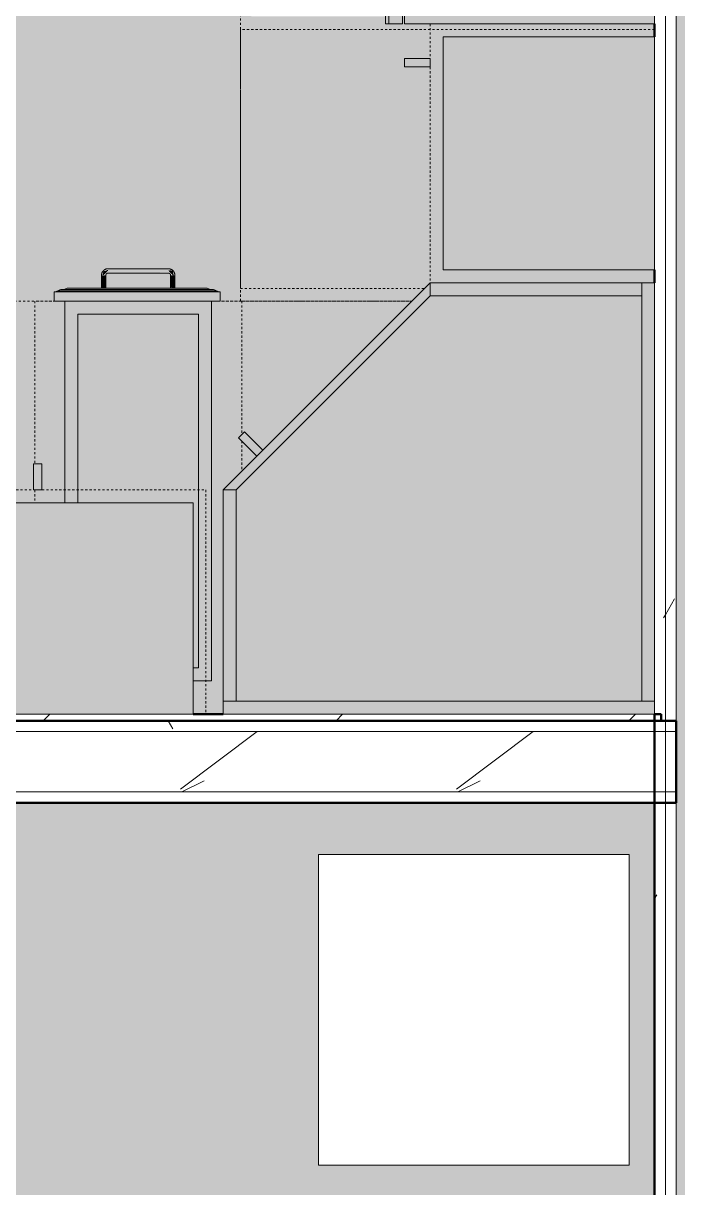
# Model space of a CAD drawing. Header units: inches. Extents: x -4218 to -1814, y 9706 to 12426.
# Drawn here: x -2552.7 to -2514.8, y 10624.5 to 10692 of the extents above; entities that cross this region are included whole.
import ezdxf

# ---------------------------------------------------------------- set-up
doc = ezdxf.new("R2010")
doc.units = ezdxf.units.IN
doc.header["$MEASUREMENT"] = 0
doc.linetypes.add('Dash', pattern=[0.25, 0.125, -0.125])
for name, color, linetype, lineweight in [('0-1', 7, 'Continuous', 5), ('0-2', 10, 'Continuous', 13), ('A-AREA-PATT-3', 7, 'Continuous', 9), ('A-WALL', 113, 'Continuous', 13), ('A-WALL-2', 250, 'Continuous', 50), ('A-WALL-3', 10, 'Continuous', 13), ('A-WALL-PATT-1', 7, 'Continuous', 9), ('A-WALL-PATT-2', 253, 'Continuous', 9), ('A-WALL-PATT-4', 111, 'Continuous', 9), ('I-FURN-1', 7, 'Continuous', 9), ('I-WALL-3', 2, 'Continuous', 50), ('Q-CASE', 31, 'Continuous', 9), ('Q-CASE-1', 9, 'Continuous', 9), ('Q-CASE-3', 7, 'Continuous', 9), ('Q-CASE-4', 7, 'Dash', 9), ('Q-CASE-5', 55, 'Continuous', 9), ('Q-CASE-HDLN-1', 7, 'Dash', 9), ('Q-CASE-HDLN-2', 31, 'Continuous', 9)]:
    doc.layers.add(name, color=color, linetype=linetype, lineweight=lineweight)
pattern_1 = [(0, (0, 0), (30.72, 7.68), [1.267, -21.773, 1.267, -21.773, -122.88]), (0, (0, 0), (30.72, 7.68), [-46.08, 1.267, -44.813, 1.267, -21.773, -53.76]), (0, (0, 0), (30.72, 7.68), [-115.2, 1.267, -14.093, 1.267, -37.133]), (120, (11.52, 3.84), (-22.011075, 22.7643004), [1.267, -21.773, 1.267, -21.773, -122.88]), (120, (11.52, 3.84), (-22.011075, 22.7643004), [-46.08, 1.267, -44.813, 1.267, -21.773, -53.76]), (120, (11.52, 3.84), (-22.011075, 22.7643004), [-115.2, 1.267, -14.093, 1.267, -37.133]), (240, (15.36, 19.2), (-8.708925, -30.4443004), [1.267, -21.773, 1.267, -21.773, -122.88]), (240, (15.36, 19.2), (-8.708925, -30.4443004), [-46.08, 1.267, -44.813, 1.267, -21.773, -53.76]), (240, (15.36, 19.2), (-8.708925, -30.4443004), [-115.2, 1.267, -14.093, 1.267, -37.133])]

# ---------------------------------------------------------------- blocks, each defined once
blk = doc.blocks.new('OD_CW_Countertop - OD_CW_Countertop-2380480-FLOOR PLAN - 3RD FLOOR')
at = {"layer": 'Q-CASE-HDLN-1'}
blk.add_line((0.738, 0), (99.775, 0), dxfattribs=at)
blk = doc.blocks.new('OD_CW_Countertop - OD_CW_Countertop-2380507-FLOOR PLAN - 3RD FLOOR')
at = {"layer": 'Q-CASE-HDLN-1'}
for p, q in [((0.738, -9.938), (0.738, 0)), ((0.738, 0), (130.706, 0))]:
    blk.add_line(p, q, dxfattribs=at)
blk = doc.blocks.new('Table-Night Stand - 18_ x 18_ x 24_-1372838-FLOOR PLAN - 3RD FLOOR')
at = {"layer": 'I-FURN-1'}
for p, q in [((0.147, 0), (18.147, 0)), ((0.147, -18), (0.147, 0)), ((18.147, 0), (18.147, -18)), ((18.147, -18), (0.147, -18))]:
    blk.add_line(p, q, dxfattribs=at)
blk = doc.blocks.new('30quot_MicrowaveVent_11166 - 70cm miele oven-V74-FLOOR PLAN - 3RD FLOOR')
at = {"layer": 'Q-CASE-5'}
for points in [[(15.679, 0), (-14.203, 0), (-14.203, -14.488), (-1.626, -14.488), (-1.626, -13), (-1.137, -13), (-1.137, -14.488), (2.374, -14.488), (2.374, -13), (2.863, -13), (2.863, -14.488), (15.679, -14.488), (15.679, -2.285)], [(15.679, -14.606), (-14.203, -14.606), (-14.203, -15.394), (15.679, -15.394)], [(15.679, -15.586), (15.679, -15.394), (-14.203, -15.394), (-14.203, -15.599), (15.679, -15.599)], [(8.879, -16.16), (8.879, -15.599), (7.687, -15.599), (7.687, -16.55), (8.879, -16.55)]]:
    blk.add_hatch(color=256, dxfattribs=at).paths.add_polyline_path(points, flags=0)
at = {"layer": 'Q-CASE-3'}
for p, q in [((-14.203, -14.488), (-14.203, 0)), ((15.679, 0), (-14.203, 0)), ((15.679, 0), (15.679, -14.488)), ((-1.626, -14.488), (-14.203, -14.488)), ((-14.203, -14.606), (15.679, -14.606)), ((-14.203, -15.394), (-14.203, -14.606)), ((2.374, -14.488), (-1.137, -14.488)), ((15.679, -14.488), (2.863, -14.488)), ((15.679, -14.606), (15.679, -15.394)), ((-14.203, -15.599), (-14.203, -15.394)), ((-14.203, -15.394), (15.679, -15.394)), ((15.679, -15.394), (15.679, -15.599)), ((-14.203, -15.599), (15.679, -15.599)), ((7.687, -16.55), (7.687, -15.635)), ((8.879, -15.635), (8.879, -16.55)), ((7.687, -16.599), (8.879, -16.599))]:
    blk.add_line(p, q, dxfattribs=at)
blk = doc.blocks.new('Base Cabinet-Single Door - 15_-2378251-FLOOR PLAN - 3RD FLOOR')
at = {"layer": 'Q-CASE-4'}
for p, q in [((-6.762, 24), (-6.762, 13.333)), ((8.238, 24), (-6.762, 24)), ((8.238, 0), (8.238, 24))]:
    blk.add_line(p, q, dxfattribs=at)
blk = doc.blocks.new('Base_Unit_4_drawer_12137 - 12_-V97-FLOOR PLAN - 3RD FLOOR')
at = {"layer": 'Q-CASE'}
for points in [[(-1.325, 25.5), (-1.23, 25.528), (-1.012, 25.75), (-1.012, 25.813), (-1.286, 25.72), (-1.295, 25.669)], [(-1.012, 25.625), (2.488, 25.662), (2.488, 25.875), (-1.012, 25.838), (-1.012, 25.629)], [(2.77, 25.5), (2.8, 25.5), (2.738, 25.768), (2.488, 25.782), (2.516, 25.717), (2.745, 25.5)], [(-1.154, 24.75), (-1.142, 24.75), (-1.174, 25.5), (-1.383, 25.5), (-1.351, 24.75), (-1.174, 24.75)], [(2.858, 24.75), (2.826, 25.5), (2.617, 25.5), (2.649, 24.75), (2.846, 24.75)], [(-3.512, 24), (5.488, 24), (5.488, 24.543), (-4.137, 24.543), (-4.137, 24)], [(5.488, 24.543), (4.988, 24.592), (-4.064, 24.551), (-3.921, 24.543), (5.377, 24.543)], [(4.238, 24.592), (5.271, 24.592), (5.105, 24.665), (4.823, 24.671), (-3.842, 24.639), (-3.921, 24.592), (2.745, 24.592)], [(-3.664, 24.671), (4.823, 24.703), (4.659, 24.75), (-3.387, 24.75), (-3.567, 24.676)], [(4.238, 2), (4.988, 2), (4.988, 24), (-3.512, 24), (-3.512, 12.313), (-2.762, 12.313), (-2.762, 23.25), (4.238, 23.25), (4.238, 2.75), (3.916, 2.719), (3.916, 2), (4.211, 2)], [(3.916, 2.75), (4.238, 2.75), (4.238, 23.25), (-2.762, 23.25), (-2.762, 12.313), (3.916, 12.313), (3.916, 3.072)]]:
    blk.add_hatch(color=256, dxfattribs=at).paths.add_polyline_path(points, flags=0)
at = {"layer": 'Q-CASE-HDLN-1'}
for p, q in [((6.738, 24), (-5.262, 24)), ((-5.262, 24), (-5.262, 14.562)), ((6.738, 24), (6.738, 16.255)), ((6.738, 15.896), (6.738, 14.134)), ((-5.262, 13.063), (-5.262, 12.313))]:
    blk.add_line(p, q, dxfattribs=at)
at = {"layer": 'Q-CASE-HDLN-2'}
for p, q in [((2.488, 25.875), (-1.012, 25.875)), ((-1.387, 25.5), (-1.387, 24.75)), ((-1.387, 25.5), (-1.387, 24.75)), ((-1.387, 25.5), (-1.387, 24.75)), ((-1.387, 25.5), (-1.387, 24.75)), ((-1.137, 24.75), (-1.137, 25.5)), ((-1.137, 24.75), (-1.137, 25.5)), ((-1.137, 24.75), (-1.137, 25.5)), ((-1.137, 24.75), (-1.137, 25.5)), ((-1.012, 25.625), (2.488, 25.625)), ((2.613, 25.5), (2.613, 24.75)), ((2.613, 25.5), (2.613, 24.75)), ((2.613, 25.5), (2.613, 24.75)), ((2.613, 25.5), (2.613, 24.75)), ((2.863, 24.75), (2.863, 25.5)), ((2.863, 24.75), (2.863, 25.5)), ((2.863, 24.75), (2.863, 25.5)), ((2.863, 24.75), (2.863, 25.5)), ((5.488, 24.543), (-4.137, 24.543)), ((-4.137, 24.543), (-4.137, 24)), ((-3.921, 24.592), (5.271, 24.592)), ((5.037, 24.672), (-3.687, 24.672)), ((-3.387, 24.75), (-1.383, 24.75)), ((-1.387, 24.75), (-1.383, 24.75)), ((-1.137, 24.75), (-1.387, 24.75)), ((-1.142, 24.75), (-1.137, 24.75)), ((-1.142, 24.75), (2.617, 24.75)), ((2.863, 24.75), (2.613, 24.75)), ((2.613, 24.75), (2.617, 24.75)), ((2.858, 24.75), (2.863, 24.75)), ((2.858, 24.75), (4.738, 24.75)), ((5.488, 24.543), (5.488, 24)), ((5.488, 24), (-4.137, 24)), ((-3.512, 24), (-3.512, 12.313)), ((4.988, 2), (4.988, 24)), ((-2.762, 12.313), (-2.762, 23.25)), ((-2.762, 23.25), (4.238, 23.25)), ((4.238, 23.25), (4.238, 2.75)), ((4.238, 2.75), (3.916, 2.75)), ((3.916, 2), (4.988, 2))]:
    blk.add_line(p, q, dxfattribs=at)
at = {"layer": 'Q-CASE-HDLN-2', "flags": 128}
for points in [[(-1.012, 25.875), (-1.027, 25.875), (-1.042, 25.874), (-1.057, 25.872), (-1.072, 25.87), (-1.087, 25.868), (-1.101, 25.864), (-1.116, 25.86), (-1.13, 25.856), (-1.144, 25.851), (-1.158, 25.845), (-1.172, 25.839), (-1.185, 25.833), (-1.199, 25.825), (-1.211, 25.818), (-1.224, 25.81), (-1.236, 25.801), (-1.248, 25.792), (-1.26, 25.782), (-1.271, 25.772), (-1.281, 25.761), (-1.292, 25.75), (-1.301, 25.739), (-1.311, 25.727), (-1.319, 25.715), (-1.328, 25.703), (-1.336, 25.69), (-1.343, 25.677), (-1.35, 25.663), (-1.356, 25.65), (-1.362, 25.636), (-1.367, 25.622), (-1.372, 25.608), (-1.376, 25.593), (-1.379, 25.578), (-1.382, 25.564), (-1.384, 25.549), (-1.386, 25.534), (-1.387, 25.519), (-1.387, 25.504), (-1.387, 25.5)], [(-1.292, 25.75), (-1.301, 25.739), (-1.311, 25.727), (-1.319, 25.715), (-1.328, 25.703), (-1.336, 25.69), (-1.343, 25.677), (-1.35, 25.663), (-1.356, 25.65), (-1.362, 25.636), (-1.367, 25.622), (-1.372, 25.608), (-1.376, 25.593), (-1.379, 25.578), (-1.382, 25.564), (-1.384, 25.549), (-1.386, 25.534), (-1.387, 25.519), (-1.387, 25.504), (-1.387, 25.5)], [(-1.292, 25.75), (-1.301, 25.739), (-1.311, 25.727), (-1.319, 25.715), (-1.328, 25.703), (-1.336, 25.69), (-1.343, 25.677), (-1.35, 25.663), (-1.356, 25.65), (-1.362, 25.636), (-1.367, 25.622), (-1.372, 25.608), (-1.376, 25.593), (-1.379, 25.578), (-1.382, 25.564), (-1.384, 25.549), (-1.386, 25.534), (-1.387, 25.519), (-1.387, 25.504), (-1.387, 25.5)], [(-1.292, 25.75), (-1.301, 25.739), (-1.311, 25.727), (-1.319, 25.715), (-1.328, 25.703), (-1.336, 25.69), (-1.343, 25.677), (-1.35, 25.663), (-1.356, 25.65), (-1.362, 25.636), (-1.367, 25.622), (-1.372, 25.608), (-1.376, 25.593), (-1.379, 25.578), (-1.382, 25.564), (-1.384, 25.549), (-1.386, 25.534), (-1.387, 25.519), (-1.387, 25.504), (-1.387, 25.5)], [(-1.012, 25.875), (-1.027, 25.875), (-1.042, 25.874), (-1.057, 25.872), (-1.072, 25.87), (-1.087, 25.868), (-1.101, 25.864), (-1.116, 25.86), (-1.13, 25.856), (-1.144, 25.851), (-1.158, 25.845), (-1.172, 25.839), (-1.185, 25.833), (-1.199, 25.825), (-1.211, 25.818), (-1.224, 25.81), (-1.236, 25.801), (-1.248, 25.792), (-1.26, 25.782), (-1.271, 25.772)], [(-1.012, 25.875), (-1.027, 25.875), (-1.042, 25.874), (-1.057, 25.872), (-1.072, 25.87), (-1.087, 25.868), (-1.101, 25.864), (-1.116, 25.86), (-1.13, 25.856), (-1.144, 25.851), (-1.158, 25.845), (-1.172, 25.839), (-1.185, 25.833), (-1.199, 25.825), (-1.211, 25.818), (-1.224, 25.81), (-1.236, 25.801), (-1.248, 25.792), (-1.26, 25.782), (-1.271, 25.772)], [(-1.012, 25.875), (-1.027, 25.875), (-1.042, 25.874), (-1.057, 25.872), (-1.072, 25.87), (-1.087, 25.868), (-1.101, 25.864), (-1.116, 25.86), (-1.13, 25.856), (-1.144, 25.851), (-1.158, 25.845), (-1.172, 25.839), (-1.185, 25.833), (-1.199, 25.825), (-1.211, 25.818), (-1.224, 25.81), (-1.236, 25.801), (-1.248, 25.792), (-1.26, 25.782), (-1.271, 25.772)], [(2.745, 25.772), (2.738, 25.779), (2.727, 25.789), (2.715, 25.798), (2.703, 25.807), (2.69, 25.816), (2.678, 25.823), (2.664, 25.831), (2.651, 25.838), (2.637, 25.844), (2.624, 25.85), (2.61, 25.855), (2.595, 25.859), (2.581, 25.863), (2.566, 25.867), (2.551, 25.87), (2.537, 25.872), (2.522, 25.873), (2.507, 25.875), (2.492, 25.875), (2.488, 25.875)], [(2.745, 25.772), (2.738, 25.779), (2.727, 25.789), (2.715, 25.798), (2.703, 25.807), (2.69, 25.816), (2.678, 25.823), (2.664, 25.831), (2.651, 25.838), (2.637, 25.844), (2.624, 25.85), (2.61, 25.855), (2.595, 25.859), (2.581, 25.863), (2.566, 25.867), (2.551, 25.87), (2.537, 25.872), (2.522, 25.873), (2.507, 25.875), (2.492, 25.875), (2.488, 25.875)], [(2.745, 25.772), (2.738, 25.779), (2.727, 25.789), (2.715, 25.798), (2.703, 25.807), (2.69, 25.816), (2.678, 25.823), (2.664, 25.831), (2.651, 25.838), (2.637, 25.844), (2.624, 25.85), (2.61, 25.855), (2.595, 25.859), (2.581, 25.863), (2.566, 25.867), (2.551, 25.87), (2.537, 25.872), (2.522, 25.873), (2.507, 25.875), (2.492, 25.875), (2.488, 25.875)], [(2.863, 25.5), (2.862, 25.515), (2.862, 25.53), (2.86, 25.545), (2.858, 25.56), (2.855, 25.575), (2.852, 25.589), (2.848, 25.604), (2.844, 25.618), (2.839, 25.632), (2.833, 25.646), (2.827, 25.66), (2.82, 25.673), (2.813, 25.686), (2.805, 25.699), (2.797, 25.712), (2.788, 25.724), (2.779, 25.736), (2.77, 25.747), (2.76, 25.758), (2.749, 25.769), (2.738, 25.779), (2.727, 25.789), (2.715, 25.798), (2.703, 25.807), (2.69, 25.816), (2.678, 25.823), (2.664, 25.831), (2.651, 25.838), (2.637, 25.844), (2.624, 25.85), (2.61, 25.855), (2.595, 25.859), (2.581, 25.863), (2.566, 25.867), (2.551, 25.87), (2.537, 25.872), (2.522, 25.873), (2.507, 25.875), (2.492, 25.875), (2.488, 25.875)], [(2.863, 25.5), (2.862, 25.515), (2.862, 25.53), (2.86, 25.545), (2.858, 25.56), (2.855, 25.575), (2.852, 25.589), (2.848, 25.604), (2.844, 25.618), (2.839, 25.632), (2.833, 25.646), (2.827, 25.66), (2.82, 25.673), (2.813, 25.686), (2.805, 25.699), (2.797, 25.712), (2.788, 25.724), (2.779, 25.736), (2.77, 25.747), (2.76, 25.758)], [(2.863, 25.5), (2.862, 25.515), (2.862, 25.53), (2.86, 25.545), (2.858, 25.56), (2.855, 25.575), (2.852, 25.589), (2.848, 25.604), (2.844, 25.618), (2.839, 25.632), (2.833, 25.646), (2.827, 25.66), (2.82, 25.673), (2.813, 25.686), (2.805, 25.699), (2.797, 25.712), (2.788, 25.724), (2.779, 25.736), (2.77, 25.747), (2.76, 25.758)], [(2.863, 25.5), (2.862, 25.515), (2.862, 25.53), (2.86, 25.545), (2.858, 25.56), (2.855, 25.575), (2.852, 25.589), (2.848, 25.604), (2.844, 25.618), (2.839, 25.632), (2.833, 25.646), (2.827, 25.66), (2.82, 25.673), (2.813, 25.686), (2.805, 25.699), (2.797, 25.712), (2.788, 25.724), (2.779, 25.736), (2.77, 25.747), (2.76, 25.758)], [(-1.137, 25.5), (-1.137, 25.505), (-1.137, 25.51), (-1.136, 25.515), (-1.136, 25.52), (-1.135, 25.525), (-1.134, 25.53), (-1.132, 25.535), (-1.131, 25.539), (-1.129, 25.544), (-1.127, 25.549), (-1.125, 25.553), (-1.123, 25.558), (-1.121, 25.562), (-1.118, 25.566), (-1.115, 25.571), (-1.113, 25.575), (-1.109, 25.579), (-1.106, 25.582), (-1.103, 25.586), (-1.099, 25.59), (-1.096, 25.593), (-1.092, 25.596), (-1.088, 25.599), (-1.084, 25.602), (-1.08, 25.605), (-1.076, 25.608), (-1.071, 25.61), (-1.067, 25.613), (-1.062, 25.615), (-1.058, 25.617), (-1.053, 25.618), (-1.048, 25.62), (-1.043, 25.621), (-1.038, 25.622), (-1.034, 25.623), (-1.029, 25.624), (-1.024, 25.624), (-1.019, 25.625), (-1.014, 25.625)], [(-1.137, 25.5), (-1.137, 25.505), (-1.137, 25.51), (-1.136, 25.515), (-1.136, 25.52), (-1.135, 25.525), (-1.134, 25.53), (-1.132, 25.535), (-1.131, 25.539), (-1.129, 25.544), (-1.127, 25.549), (-1.125, 25.553), (-1.123, 25.558), (-1.121, 25.562), (-1.118, 25.566), (-1.115, 25.571), (-1.113, 25.575), (-1.109, 25.579), (-1.106, 25.582), (-1.103, 25.586), (-1.099, 25.59), (-1.096, 25.593), (-1.092, 25.596), (-1.088, 25.599), (-1.084, 25.602), (-1.08, 25.605), (-1.076, 25.608), (-1.071, 25.61), (-1.067, 25.613), (-1.062, 25.615), (-1.058, 25.617), (-1.053, 25.618), (-1.048, 25.62), (-1.043, 25.621), (-1.038, 25.622), (-1.034, 25.623), (-1.029, 25.624), (-1.024, 25.624), (-1.019, 25.625), (-1.014, 25.625)], [(-1.137, 25.5), (-1.137, 25.505), (-1.137, 25.51), (-1.136, 25.515), (-1.136, 25.52), (-1.135, 25.525), (-1.134, 25.53), (-1.132, 25.535), (-1.131, 25.539), (-1.129, 25.544), (-1.127, 25.549), (-1.125, 25.553), (-1.123, 25.558), (-1.121, 25.562), (-1.118, 25.566), (-1.115, 25.571), (-1.113, 25.575), (-1.109, 25.579), (-1.106, 25.582), (-1.103, 25.586), (-1.099, 25.59), (-1.096, 25.593), (-1.092, 25.596), (-1.088, 25.599), (-1.084, 25.602), (-1.08, 25.605), (-1.076, 25.608), (-1.071, 25.61), (-1.067, 25.613), (-1.062, 25.615), (-1.058, 25.617), (-1.053, 25.618), (-1.048, 25.62), (-1.043, 25.621), (-1.038, 25.622), (-1.034, 25.623), (-1.029, 25.624), (-1.024, 25.624), (-1.019, 25.625), (-1.014, 25.625)], [(-1.137, 25.5), (-1.137, 25.505), (-1.137, 25.51), (-1.136, 25.515), (-1.136, 25.52), (-1.135, 25.525), (-1.134, 25.53), (-1.132, 25.535), (-1.131, 25.539), (-1.129, 25.544), (-1.127, 25.549), (-1.125, 25.553), (-1.123, 25.558), (-1.121, 25.562), (-1.118, 25.566), (-1.115, 25.571), (-1.113, 25.575), (-1.109, 25.579), (-1.106, 25.582), (-1.103, 25.586), (-1.099, 25.59), (-1.096, 25.593), (-1.092, 25.596), (-1.088, 25.599), (-1.084, 25.602), (-1.08, 25.605), (-1.076, 25.608), (-1.071, 25.61), (-1.067, 25.613), (-1.062, 25.615), (-1.058, 25.617), (-1.053, 25.618), (-1.048, 25.62), (-1.043, 25.621), (-1.038, 25.622), (-1.034, 25.623), (-1.029, 25.624), (-1.024, 25.624), (-1.019, 25.625), (-1.014, 25.625), (-1.012, 25.625)], [(2.488, 25.625), (2.493, 25.625), (2.498, 25.625), (2.503, 25.624), (2.508, 25.623), (2.513, 25.623), (2.517, 25.621), (2.522, 25.62), (2.527, 25.619), (2.532, 25.617), (2.536, 25.615), (2.541, 25.613), (2.545, 25.611), (2.55, 25.608), (2.554, 25.606), (2.558, 25.603), (2.562, 25.6), (2.566, 25.597), (2.57, 25.594), (2.574, 25.591), (2.577, 25.587), (2.581, 25.583), (2.584, 25.58), (2.587, 25.576), (2.59, 25.572), (2.593, 25.568), (2.596, 25.563), (2.598, 25.559), (2.6, 25.554), (2.602, 25.55), (2.604, 25.545), (2.606, 25.541), (2.607, 25.536), (2.609, 25.531), (2.61, 25.526), (2.611, 25.521), (2.612, 25.516), (2.612, 25.511), (2.613, 25.506), (2.613, 25.501), (2.613, 25.5)], [(2.488, 25.625), (2.493, 25.625), (2.498, 25.625), (2.503, 25.624), (2.508, 25.623), (2.513, 25.623), (2.517, 25.621), (2.522, 25.62), (2.527, 25.619), (2.532, 25.617), (2.536, 25.615), (2.541, 25.613), (2.545, 25.611), (2.55, 25.608), (2.554, 25.606), (2.558, 25.603), (2.562, 25.6), (2.566, 25.597), (2.57, 25.594), (2.574, 25.591), (2.577, 25.587), (2.581, 25.583), (2.584, 25.58), (2.587, 25.576), (2.59, 25.572), (2.593, 25.568), (2.596, 25.563), (2.598, 25.559), (2.6, 25.554), (2.602, 25.55), (2.604, 25.545), (2.606, 25.541), (2.607, 25.536), (2.609, 25.531), (2.61, 25.526), (2.611, 25.521), (2.612, 25.516), (2.612, 25.511), (2.613, 25.506), (2.613, 25.501), (2.613, 25.5)], [(2.488, 25.625), (2.493, 25.625), (2.498, 25.625), (2.503, 25.624), (2.508, 25.623), (2.513, 25.623), (2.517, 25.621), (2.522, 25.62), (2.527, 25.619), (2.532, 25.617), (2.536, 25.615), (2.541, 25.613), (2.545, 25.611), (2.55, 25.608), (2.554, 25.606), (2.558, 25.603), (2.562, 25.6), (2.566, 25.597), (2.57, 25.594), (2.574, 25.591), (2.577, 25.587), (2.581, 25.583), (2.584, 25.58), (2.587, 25.576), (2.59, 25.572), (2.593, 25.568), (2.596, 25.563), (2.598, 25.559), (2.6, 25.554), (2.602, 25.55), (2.604, 25.545), (2.606, 25.541), (2.607, 25.536), (2.609, 25.531), (2.61, 25.526), (2.611, 25.521), (2.612, 25.516), (2.612, 25.511), (2.613, 25.506), (2.613, 25.501), (2.613, 25.5)], [(2.488, 25.625), (2.493, 25.625), (2.498, 25.625), (2.503, 25.624), (2.508, 25.623), (2.513, 25.623), (2.517, 25.621), (2.522, 25.62), (2.527, 25.619), (2.532, 25.617), (2.536, 25.615), (2.541, 25.613), (2.545, 25.611), (2.55, 25.608), (2.554, 25.606), (2.558, 25.603), (2.562, 25.6), (2.566, 25.597), (2.57, 25.594), (2.574, 25.591), (2.577, 25.587), (2.581, 25.583), (2.584, 25.58), (2.587, 25.576), (2.59, 25.572), (2.593, 25.568), (2.596, 25.563), (2.598, 25.559), (2.6, 25.554), (2.602, 25.55), (2.604, 25.545), (2.606, 25.541), (2.607, 25.536), (2.609, 25.531), (2.61, 25.526), (2.611, 25.521), (2.612, 25.516), (2.612, 25.511), (2.613, 25.506), (2.613, 25.501), (2.613, 25.5)]]:
    blk.add_lwpolyline(points, dxfattribs=at)
at = {"layer": 'Q-CASE-HDLN-2'}
for points in [[(-4.137, 24.543), (-4.099, 24.543), (-4.025, 24.551), (-3.955, 24.576), (-3.921, 24.592)], [(-3.921, 24.592), (-3.896, 24.611), (-3.844, 24.642), (-3.755, 24.669), (-3.695, 24.673), (-3.664, 24.671)], [(-3.664, 24.671), (-3.694, 24.673), (-3.725, 24.671), (-3.755, 24.665)], [(-3.755, 24.665), (-3.725, 24.671), (-3.695, 24.673), (-3.664, 24.671)], [(-3.664, 24.671), (-3.694, 24.673), (-3.725, 24.671), (-3.755, 24.665)], [(-3.755, 24.665), (-3.725, 24.671), (-3.695, 24.673), (-3.664, 24.671)], [(-3.664, 24.671), (-3.694, 24.673), (-3.725, 24.671), (-3.755, 24.665)], [(-3.567, 24.676), (-3.535, 24.682), (-3.471, 24.7), (-3.414, 24.731), (-3.387, 24.75)], [(4.738, 24.75), (4.764, 24.731), (4.822, 24.7), (4.885, 24.682), (4.917, 24.676)], [(5.014, 24.671), (5.045, 24.673), (5.076, 24.671), (5.105, 24.665)], [(5.014, 24.671), (5.045, 24.673), (5.075, 24.671), (5.105, 24.665)], [(5.014, 24.671), (5.045, 24.673), (5.076, 24.671), (5.105, 24.665)], [(5.014, 24.671), (5.045, 24.673), (5.075, 24.671), (5.105, 24.665)], [(5.014, 24.671), (5.045, 24.673), (5.076, 24.671), (5.105, 24.665)], [(5.014, 24.671), (5.045, 24.673), (5.106, 24.669), (5.194, 24.642), (5.247, 24.611), (5.271, 24.592)], [(5.271, 24.592), (5.305, 24.576), (5.376, 24.551), (5.45, 24.543), (5.488, 24.543)]]:
    blk.add_open_spline(points, degree=3, dxfattribs=at)
blk = doc.blocks.new('308 - 308-2356161-FLOOR PLAN - 3RD FLOOR')
at = {"layer": 'Q-CASE'}
blk.add_hatch(color=256, dxfattribs=at).paths.add_polyline_path([(-11.25, 13.188), (0, 24.438), (0, 25.188), (-12, 13.188)], flags=0)
at = {"layer": 'Q-CASE-1'}
for points in [[(12.25, 24.438), (12.25, 25.188), (0, 25.188), (0, 24.438), (0.75, 24.438)], [(12.25, 0.937), (13, 0.937), (13, 25.188), (12.25, 25.188), (12.25, 13.188)], [(-11.25, 0.937), (12.25, 0.937), (12.25, 24.438), (0, 24.438), (-11.25, 13.188)], [(-10.047, 15.14), (-9.702, 15.486), (-10.762, 16.546), (-11.107, 16.2)], [(-12, 0.937), (-11.25, 0.937), (-11.25, 13.188), (-12, 13.188), (-12, 12.438)], [(12.25, 0.187), (13, 0.187), (13, 0.937), (-12, 0.937), (-12, 0.187), (0, 0.187)]]:
    blk.add_hatch(color=256, dxfattribs=at).paths.add_polyline_path(points, flags=0)
at = {"layer": 'Q-CASE'}
for p, q in [((0, 25.188), (-12, 13.188)), ((0, 24.438), (0, 25.188)), ((-11.25, 13.188), (0, 24.438)), ((-12, 13.188), (-11.25, 13.188))]:
    blk.add_line(p, q, dxfattribs=at)
at = {"layer": 'Q-CASE-3'}
for p, q in [((0, 25.188), (0, 24.438)), ((12.25, 25.188), (0, 25.188)), ((12.25, 24.438), (12.25, 25.188)), ((13, 25.188), (12.25, 25.188)), ((12.25, 25.188), (12.25, 0.937)), ((13, 0.937), (13, 25.188)), ((0, 24.438), (-11.25, 13.188)), ((12.25, 24.438), (0, 24.438)), ((0, 24.438), (12.25, 24.438)), ((12.25, 0.937), (12.25, 24.438)), ((-10.762, 16.546), (-11.107, 16.2)), ((-11.107, 16.2), (-10.047, 15.14)), ((-9.702, 15.486), (-10.762, 16.546)), ((-12, 13.188), (-12, 0.937)), ((-11.25, 13.188), (-12, 13.188)), ((-11.25, 13.188), (-11.25, 0.937)), ((-11.25, 0.937), (-11.25, 13.188)), ((-12, 0.937), (-11.25, 0.937)), ((13, 0.937), (-12, 0.937)), ((-12, 0.937), (-12, 0.187)), ((-11.25, 0.937), (12.25, 0.937)), ((12.25, 0.937), (13, 0.937)), ((13, 0.187), (13, 0.937)), ((-12, 0.187), (13, 0.187))]:
    blk.add_line(p, q, dxfattribs=at)
blk = doc.blocks.new('300 Series Wall Hung Cabinet_301 - 12_-2218017-FLOOR PLAN - 3RD FLOOR')
at = {"layer": 'Q-CASE-1'}
for points in [[(-4, 14.687), (-4, 13.188), (-3.512, 13.188), (-3.512, 14.687)], [(-5.071, 12.438), (-5.25, 12.438), (-5.25, 0.187), (5.25, 0.187), (5.25, 12.438), (-4.162, 12.438)]]:
    blk.add_hatch(color=256, dxfattribs=at).paths.add_polyline_path(points, flags=0)
at = {"layer": 'Q-CASE-3'}
for p, q in [((-3.512, 14.687), (-4, 14.687)), ((-4, 14.687), (-4, 13.188)), ((-3.512, 13.188), (-3.512, 14.687)), ((-3.512, 13.188), (-4, 13.188)), ((5.25, 12.438), (-5.25, 12.438)), ((-5.25, 12.438), (-5.25, 0.187)), ((5.25, 0.187), (5.25, 12.438)), ((-5.25, 0.187), (5.25, 0.187))]:
    blk.add_line(p, q, dxfattribs=at)
at = {"layer": 'Q-CASE-4'}
for p, q in [((-6, 0.187), (-6, 13.188)), ((-6, 13.188), (6, 13.188)), ((6, 13.188), (6, 0.187)), ((6, 0.187), (-6, 0.187))]:
    blk.add_line(p, q, dxfattribs=at)
blk = doc.blocks.new('300 Series Wall Hung Cabinet_301 - 15_-2216209-FLOOR PLAN - 3RD FLOOR')
at = {"layer": 'Q-CASE-1'}
for points in [[(6.75, -11.438), (6.75, -0.188), (-6.75, -0.188), (-6.75, -12.438), (6.75, -12.438)], [(-5.012, -13.188), (-5.5, -13.188), (-5.5, -14.687), (-5.012, -14.687)]]:
    blk.add_hatch(color=256, dxfattribs=at).paths.add_polyline_path(points, flags=0)
at = {"layer": 'Q-CASE-3'}
for p, q in [((6.75, -0.188), (-6.75, -0.188)), ((-6.75, -0.188), (-6.75, -12.438)), ((6.75, -12.438), (6.75, -0.188)), ((-6.75, -12.438), (6.75, -12.438)), ((-5.5, -13.188), (-5.012, -13.188)), ((-5.5, -13.188), (-5.5, -14.687)), ((-5.012, -14.687), (-5.012, -13.188)), ((-5.5, -14.687), (-5.012, -14.687))]:
    blk.add_line(p, q, dxfattribs=at)
at = {"layer": 'Q-CASE-4'}
for p, q in [((7.5, -0.188), (-7.5, -0.188)), ((-7.5, -0.188), (-7.5, -13.188)), ((7.5, -13.188), (7.5, -0.188)), ((-7.5, -13.188), (7.5, -13.188))]:
    blk.add_line(p, q, dxfattribs=at)
blk = doc.blocks.new('CTR - 1st Phase - Unit Layouts_rvt-1-FLOOR PLAN - 3RD FLOOR')
at = {"layer": 'A-WALL-PATT-1'}
h = blk.add_hatch(dxfattribs=at)
h.set_pattern_fill('FP_1', color=256, style=0, pattern_type=2)
h.set_pattern_definition(pattern_1)
h.paths.add_polyline_path([(-2664.974, 10650.921), (-2516.124, 10650.921), (-2516.124, 10651.546), (-2664.974, 10651.546)], flags=0)
h = blk.add_hatch(dxfattribs=at)
h.set_pattern_fill('FP_3', color=256, style=0, pattern_type=2)
h.set_pattern_definition([(45, (0, 0), (-8.485281, 8.485281), [])])
h.paths.add_polyline_path([(-2612.911, 10651.546), (-2516.124, 10651.546), (-2516.124, 10651.921), (-2629.224, 10651.921), (-2629.224, 10651.546), (-2620.02, 10651.546)], flags=0)
h = blk.add_hatch(dxfattribs=at)
h.set_pattern_fill('FP_1', color=256, style=0, pattern_type=2)
h.set_pattern_definition(pattern_1)
h.paths.add_polyline_path([(-2586.552, 10646.796), (-2516.124, 10646.796), (-2516.124, 10647.421), (-2636.826, 10647.421), (-2636.826, 10646.796), (-2588.552, 10646.796)], flags=0)
h.paths.add_polyline_path([(-2640.326, 10646.796), (-2640.326, 10647.421), (-2664.974, 10647.421), (-2664.974, 10646.796), (-2640.951, 10646.796)], flags=0)
at = {"layer": 'A-WALL-PATT-2'}
h = blk.add_hatch(dxfattribs=at)
h.set_pattern_fill('FP_2', color=256, style=0, pattern_type=2)
h.set_pattern_definition([(216.87, (6.397, 15.994), (47.9809429, 31.9870857), [7.997, -71.971]), (206.565, (15.994, 11.196), (-15.993714, -15.9941327), [17.881, -17.881]), (198.435, (15.994, 3.199), (-31.9867405, -15.9938803), [10.115, -40.461])])
h.paths.add_polyline_path([(-2636.826, 10647.421), (-2514.874, 10647.421), (-2514.874, 10650.921), (-2665.599, 10650.921), (-2665.599, 10647.421), (-2640.326, 10647.421)], flags=0)
at = {"layer": 'A-WALL-2'}
for p, q in [((-2514.874, 10651.546), (-2664.974, 10651.546)), ((-2629.224, 10651.546), (-2515.749, 10651.546)), ((-2541.124, 10651.921), (-2542.874, 10651.921)), ((-2515.749, 10651.921), (-2516.124, 10651.921)), ((-2515.749, 10651.546), (-2515.749, 10651.921)), ((-2514.874, 10646.796), (-2514.874, 10651.546)), ((-2636.201, 10646.796), (-2514.874, 10646.796))]:
    blk.add_line(p, q, dxfattribs=at)
at = {"layer": 'A-WALL-3'}
for p, q in [((-2664.974, 10650.921), (-2514.874, 10650.921)), ((-2636.826, 10647.421), (-2514.874, 10647.421))]:
    blk.add_line(p, q, dxfattribs=at)
at = {"layer": '0-2'}
for name, p, rotation in [('OD_CW_Countertop - OD_CW_Countertop-2380507-FLOOR PLAN - 3RD FLOOR', (-2540.124, 10675.12), 89.99999999992119), ('30quot_MicrowaveVent_11166 - 70cm miele oven-V74-FLOOR PLAN - 3RD FLOOR', (-2516.124, 10707.599), 269.9999999999661), ('300 Series Wall Hung Cabinet_301 - 15_-2216209-FLOOR PLAN - 3RD FLOOR', (-2515.936, 10684.421), 269.9999999999651), ('Base Cabinet-Single Door - 15_-2378251-FLOOR PLAN - 3RD FLOOR', (-2516.124, 10683.35), 90.0000000000102), ('Table-Night Stand - 18_ x 18_ x 24_-1372838-FLOOR PLAN - 3RD FLOOR', (-2535.598, 10625.649), 89.99999999994667)]:
    blk.add_blockref(name, p, dxfattribs=dict(at, rotation=rotation))
for name, p in [('Base_Unit_4_drawer_12137 - 12_-V97-FLOOR PLAN - 3RD FLOOR', (-2546.789, 10651.858)), ('308 - 308-2356161-FLOOR PLAN - 3RD FLOOR', (-2529.124, 10651.733)), ('OD_CW_Countertop - OD_CW_Countertop-2380480-FLOOR PLAN - 3RD FLOOR', (-2629.961, 10675.858)), ('300 Series Wall Hung Cabinet_301 - 12_-2218017-FLOOR PLAN - 3RD FLOOR', (-2548.124, 10651.733))]:
    blk.add_blockref(name, p, dxfattribs=at)

msp = doc.modelspace()

# ---------------------------------------------------------------- hatches: boundary and pattern name
at = {"layer": 'A-AREA-PATT-3'}
h = msp.add_hatch(color=256, dxfattribs=at)
h.paths.add_polyline_path([(-2516.12374, 10458.7894), (-2516.12374, 10481.2957), (-2552.12374, 10481.2957), (-2552.12374, 10486.0457), (-2516.12374, 10486.0457), (-2516.12374, 10522.0457), (-2602.2006, 10522.0457), (-2602.2006, 10522.9207), (-2566.2006, 10522.9207), (-2566.2006, 10525.9207), (-2602.2006, 10525.9207), (-2602.2006, 10526.7957), (-2516.12374, 10526.7957), (-2516.12374, 10646.7957), (-2636.2006, 10646.7957), (-2636.2006, 10638.80673), (-2635.4506, 10638.80673), (-2635.4506, 10636.30673), (-2636.2006, 10636.30673), (-2636.2006, 10636.05673), (-2637.5756, 10636.05673), (-2637.5756, 10607.05673), (-2636.2006, 10607.05673), (-2636.2006, 10575.80673), (-2635.4506, 10575.80673), (-2635.4506, 10573.30673), (-2636.2006, 10573.30673), (-2636.2006, 10565.89756), (-2642.72374, 10565.89756), (-2642.72374, 10562.7957), (-2647.47374, 10562.7957), (-2647.47374, 10565.89756), (-2669.72374, 10565.89756), (-2669.72374, 10673.55673), (-2664.97374, 10673.55673), (-2664.97374, 10683.8582), (-2629.22374, 10683.8582), (-2629.22374, 10653.8582), (-2664.97374, 10653.8582), (-2664.97374, 10651.5457), (-2629.22374, 10651.5457), (-2629.22374, 10651.9207), (-2627.22374, 10651.9207), (-2627.22374, 10664.1707), (-2612.55174, 10664.1707), (-2612.55174, 10678.59885), (-2612.35489, 10678.7957), (-2611.45879, 10678.7957), (-2611.45879, 10679.0457), (-2607.7277, 10679.0457), (-2607.69416, 10679.2957), (-2605.75919, 10679.2957), (-2605.75919, 10679.0457), (-2596.4017, 10679.0457), (-2596.4017, 10679.2957), (-2595.81115, 10679.2957), (-2595.81115, 10679.0457), (-2595.2206, 10679.0457), (-2595.2206, 10679.2957), (-2594.63005, 10679.2957), (-2594.63005, 10679.0457), (-2594.0395, 10679.0457), (-2594.0395, 10679.2957), (-2593.44895, 10679.2957), (-2593.44895, 10679.0457), (-2592.8584, 10679.0457), (-2592.8584, 10679.2957), (-2592.26784, 10679.2957), (-2592.26784, 10679.0457), (-2589.64467, 10679.0457), (-2589.62359, 10678.7957), (-2588.69534, 10678.77364), (-2588.60939, 10678.73804), (-2588.55174, 10678.59885), (-2588.55174, 10664.1707), (-2586.72374, 10664.1707), (-2586.72374, 10651.9207), (-2586.55174, 10651.9207), (-2586.55174, 10675.8582), (-2585.80174, 10675.8582), (-2585.80174, 10676.3582), (-2571.92674, 10676.3582), (-2571.92674, 10676.8582), (-2571.42674, 10676.8582), (-2571.42674, 10676.3582), (-2570.42674, 10676.3582), (-2570.42674, 10675.8582), (-2569.67674, 10675.8582), (-2569.67674, 10676.3582), (-2568.67674, 10676.3582), (-2568.67674, 10676.8582), (-2568.17674, 10676.8582), (-2568.17674, 10676.3582), (-2554.30174, 10676.3582), (-2554.30174, 10675.8582), (-2553.55174, 10675.8582), (-2553.55174, 10651.9207), (-2553.37374, 10651.9207), (-2553.37374, 10664.1707), (-2550.30174, 10664.1707), (-2550.30174, 10675.8582), (-2550.92674, 10675.8582), (-2550.92674, 10676.40127), (-2550.71036, 10676.45052), (-2550.54451, 10676.52357), (-2550.26222, 10676.56118), (-2550.17674, 10676.6082), (-2548.17248, 10676.6082), (-2548.14013, 10677.3582), (-2548.11424, 10677.3582), (-2548.0669, 10677.62336), (-2547.80174, 10677.69658), (-2547.80174, 10677.7332), (-2544.30174, 10677.69658), (-2544.30174, 10677.6707), (-2544.03657, 10677.62336), (-2543.96335, 10677.3582), (-2543.931, 10677.3582), (-2543.931, 10676.6082), (-2542.05174, 10676.6082), (-2541.87246, 10676.53436), (-2541.59671, 10676.49689), (-2541.4127, 10676.41374), (-2541.30174, 10676.3582), (-2541.30174, 10675.8582), (-2541.80174, 10675.8582), (-2541.80174, 10653.8582), (-2542.87374, 10653.8582), (-2542.87374, 10651.9207), (-2541.12374, 10651.9207), (-2541.12374, 10664.9207), (-2539.17102, 10666.87341), (-2540.23116, 10667.93354), (-2539.87845, 10668.2716), (-2538.82564, 10667.21879), (-2529.12374, 10676.9207), (-2516.12374, 10676.9207), (-2516.12374, 10677.6707), (-2528.37374, 10677.6707), (-2528.37374, 10691.1707), (-2516.12374, 10691.1707), (-2516.12374, 10691.9207), (-2530.61193, 10691.9207), (-2530.61193, 10692.3582), (-2530.73004, 10692.3582), (-2530.73004, 10691.9207), (-2531.72308, 10691.9207), (-2531.72308, 10692.3582), (-2539.49874, 10692.3582), (-2539.49874, 10722.3582), (-2516.12374, 10722.3582), (-2516.12374, 10722.73664), (-2528.37374, 10722.73664), (-2528.37374, 10742.23664), (-2516.12374, 10742.23664), (-2516.12374, 10743.73664), (-2528.37374, 10743.73664), (-2528.37374, 10763.23664), (-2516.12374, 10763.23664), (-2516.12374, 10764.73664), (-2528.37374, 10764.73664), (-2528.37374, 10784.23664), (-2516.12374, 10784.23664), (-2516.12374, 10785.73664), (-2528.37374, 10785.73664), (-2528.37374, 10805.23664), (-2516.12374, 10805.23664), (-2516.12374, 10805.8269), (-2547.62514, 10805.8269), (-2547.62514, 10811.2019), (-2542.87514, 10811.2019), (-2542.87514, 10810.5769), (-2516.12374, 10810.5769), (-2516.12374, 10842.5144), (-2542.87514, 10842.5144), (-2542.87514, 10841.2019), (-2547.62514, 10841.2019), (-2547.62514, 10842.5144), (-2561.31124, 10842.5144), (-2561.31124, 10845.3894), (-2599.33624, 10845.3894), (-2599.33624, 10842.5144), (-2671.44796, 10842.5144), (-2671.44796, 10809.6468), (-2677.49551, 10809.6468), (-2677.49551, 10814.3968), (-2676.19796, 10814.3968), (-2676.19796, 10842.5144), (-2681.58624, 10842.5144), (-2681.58624, 10820.2019), (-2709.46124, 10820.2019), (-2709.46124, 10842.5144), (-2711.72374, 10842.5144), (-2711.72374, 10814.3968), (-2707.49551, 10814.3968), (-2707.49551, 10809.6468), (-2711.72374, 10809.6468), (-2711.72374, 10476.7894), (-2708.72374, 10476.7894), (-2708.72374, 10474.8519), (-2708.09874, 10474.8519), (-2708.09874, 10472.7894), (-2673.34874, 10472.7894), (-2673.34874, 10474.8519), (-2672.72374, 10474.8519), (-2672.72374, 10476.7894), (-2647.47374, 10476.7894), (-2647.47374, 10526.7957), (-2636.2006, 10526.7957), (-2636.2006, 10522.0457), (-2642.72374, 10522.0457), (-2642.72374, 10458.7894), (-2583.57105, 10458.7894), (-2583.57105, 10466.51103), (-2583.44408, 10467.47544), (-2583.07183, 10468.37414), (-2582.47967, 10469.14586), (-2581.70794, 10469.73803), (-2580.80925, 10470.11028), (-2579.84483, 10470.23725), (-2578.45649, 10470.23725), (-2578.80421, 10473.26103), (-2579.99596, 10474.26103), (-2580.56273, 10475.26103), (-2580.83067, 10476.26103), (-2581.00767, 10477.26483), (-2581.09483, 10478.26103), (-2580.92052, 10480.25342), (-2580.38258, 10482.26103), (-2579.65464, 10484.26103), (-2578.72202, 10486.26103), (-2577.33459, 10488.26103), (-2576.33459, 10489.26103), (-2575.46857, 10489.76103), (-2574.09483, 10490.26103), (-2573.09483, 10490.26103), (-2571.72109, 10489.76103), (-2570.85506, 10489.26103), (-2569.85506, 10488.26103), (-2568.46763, 10486.26103), (-2567.53502, 10484.26103), (-2566.80708, 10482.26103), (-2566.26914, 10480.25342), (-2566.09483, 10478.26103), (-2566.26914, 10476.77055), (-2566.35898, 10476.26103), (-2566.62693, 10475.26103), (-2567.1937, 10474.26103), (-2568.38545, 10473.26103), (-2568.73317, 10470.23725), (-2567.34483, 10470.23725), (-2566.38041, 10470.11028), (-2565.48172, 10469.73803), (-2564.70999, 10469.14586), (-2564.11783, 10468.37414), (-2563.74557, 10467.47544), (-2563.61861, 10466.51103), (-2563.61861, 10458.7894), (-2518.71851, 10458.7894)], flags=0)
h.paths.add_polyline_path([(-2554.25472, 10460.2957), (-2555.32166, 10460.2957), (-2555.32166, 10484.2957), (-2555.57166, 10484.2957), (-2555.57166, 10485.52967), (-2555.74874, 10485.52967), (-2555.74874, 10487.02967), (-2555.57166, 10487.02967), (-2555.57166, 10502.2957), (-2555.32166, 10502.2957), (-2555.30037, 10505.2957), (-2554.07166, 10505.2957), (-2554.07166, 10502.2957), (-2553.82166, 10502.2957), (-2553.82166, 10484.2957), (-2554.07166, 10484.2957), (-2554.09296, 10460.2957), (-2554.1554, 10460.2957)], flags=0)
h.paths.add_polyline_path([(-2547.37374, 10461.48481), (-2552.12374, 10461.48481), (-2552.12374, 10463.2957), (-2547.37374, 10463.2957)], flags=0)
h.paths.add_polyline_path([(-2624.51626, 10461.65981), (-2625.1633, 10461.74499), (-2625.76626, 10461.99474), (-2626.28402, 10462.39204), (-2626.68132, 10462.90981), (-2626.93107, 10463.51276), (-2627.01626, 10464.15981), (-2627.01626, 10475.66177), (-2626.9031, 10476.52128), (-2626.57134, 10477.32221), (-2626.0436, 10478.00998), (-2625.35582, 10478.53773), (-2624.51626, 10478.87457), (-2623.69539, 10478.98264), (-2610.83122, 10478.98264), (-2609.83122, 10478.82439), (-2609.08122, 10478.51373), (-2608.35634, 10477.95751), (-2607.80013, 10477.23264), (-2607.45048, 10476.38851), (-2607.33122, 10475.48264), (-2607.33122, 10464.15981), (-2607.4164, 10463.51276), (-2607.66615, 10462.90981), (-2608.06345, 10462.39204), (-2608.58122, 10461.99474), (-2609.18417, 10461.74499), (-2609.83122, 10461.65981), (-2623.69539, 10461.65981)], flags=0)
h.paths.add_polyline_path([(-2707.80518, 10476.7894), (-2708.72374, 10476.7894), (-2708.72374, 10512.7894), (-2706.97374, 10512.7894), (-2706.97374, 10476.7894)], flags=0)
h.paths.add_polyline_path([(-2649.44296, 10484.7957), (-2650.67166, 10484.7957), (-2650.67166, 10487.7957), (-2650.92166, 10487.7957), (-2650.92166, 10521.06172), (-2651.09874, 10521.06172), (-2651.09874, 10522.56172), (-2650.92166, 10522.56172), (-2650.92166, 10523.7957), (-2650.67166, 10523.7957), (-2650.65037, 10565.7957), (-2649.42166, 10565.7957), (-2649.42166, 10523.7957), (-2649.17166, 10523.7957), (-2649.17166, 10487.7957), (-2649.42166, 10487.7957), (-2649.42166, 10484.7957)], flags=0)
h.paths.add_polyline_path([(-2650.77314, 10484.7957), (-2651.09874, 10484.7957), (-2651.09874, 10486.2957), (-2650.77314, 10486.2957)], flags=0)
h.paths.add_polyline_path([(-2555.57166, 10503.7957), (-2555.74874, 10503.7957), (-2555.74874, 10505.2957), (-2555.42314, 10505.2957), (-2555.42314, 10503.7957)], flags=0)
h.paths.add_polyline_path([(-2518.71851, 10541.86386), (-2535.59848, 10541.86386), (-2535.59848, 10559.86386), (-2517.59848, 10559.86386), (-2517.59848, 10541.86386)], flags=0)
h.paths.add_polyline_path([(-2517.59848, 10562.7957), (-2596.59848, 10562.7957), (-2596.59848, 10622.7957), (-2517.59848, 10622.7957), (-2517.59848, 10580.91977)], flags=0)
h.paths.add_polyline_path([(-2640.9506, 10570.64756), (-2640.9506, 10573.30673), (-2641.7006, 10573.30673), (-2641.7006, 10575.80673), (-2640.9506, 10575.80673), (-2640.9506, 10576.05673), (-2637.5756, 10576.05673), (-2637.5756, 10605.05673), (-2638.9506, 10605.05673), (-2638.9506, 10636.05673), (-2640.9506, 10636.05673), (-2640.9506, 10636.30673), (-2641.7006, 10636.30673), (-2641.7006, 10638.80673), (-2640.9506, 10638.80673), (-2640.9506, 10646.7957), (-2664.97374, 10646.7957), (-2664.97374, 10570.64756), (-2643.19615, 10570.64756)], flags=0)
h.paths.add_polyline_path([(-2527.03654, 10625.7957), (-2535.59848, 10625.7957), (-2535.59848, 10643.7957), (-2517.59848, 10643.7957), (-2517.59848, 10625.7957), (-2521.3857, 10625.7957)], flags=0)
h.paths.add_polyline_path([(-2552.12374, 10664.9207), (-2552.12374, 10666.41995), (-2551.63529, 10666.41995), (-2551.63529, 10664.9207)], flags=0)
h.paths.add_polyline_path([(-2544.17248, 10676.6082), (-2544.14013, 10677.3582), (-2544.11424, 10677.39283), (-2544.30174, 10677.5457), (-2544.30174, 10677.4832), (-2547.80174, 10677.51981), (-2547.83637, 10677.5457), (-2547.98924, 10677.3582), (-2547.931, 10677.3582), (-2547.931, 10676.6082), (-2544.30174, 10676.6082)], flags=0)
h.paths.add_polyline_path([(-2622.55174, 10676.6082), (-2622.67248, 10676.6082), (-2622.64013, 10677.3582), (-2622.61424, 10677.3582), (-2622.5669, 10677.62336), (-2622.30174, 10677.69658), (-2622.30174, 10677.7332), (-2618.80174, 10677.69658), (-2618.80174, 10677.6707), (-2618.53387, 10677.6082), (-2618.46335, 10677.3582), (-2618.431, 10677.3582), (-2618.46335, 10676.6082), (-2618.67248, 10676.6082), (-2618.64013, 10677.3582), (-2618.61424, 10677.39283), (-2618.80174, 10677.5457), (-2618.80174, 10677.4832), (-2622.30174, 10677.51981), (-2622.33637, 10677.5457), (-2622.48924, 10677.3582), (-2622.431, 10677.3582), (-2622.46335, 10676.6082), (-2622.51939, 10676.6082)], flags=0)
h.paths.add_polyline_path([(-2530.62299, 10689.43225), (-2530.62299, 10689.9207), (-2529.12374, 10689.9207), (-2529.12374, 10689.43225), (-2530.12419, 10689.43225)], flags=0)
h.paths.add_polyline_path([(-2616.60165, 10718.2642), (-2639.59874, 10718.2642), (-2639.59874, 10724.2642), (-2640.59874, 10724.29253), (-2640.59874, 10796.2642), (-2639.59874, 10796.2642), (-2639.59874, 10802.2642), (-2604.59874, 10802.2642), (-2604.59874, 10718.2642), (-2612.09874, 10718.2642)], flags=0)
h.paths.add_polyline_path([(-2710.72374, 10727.77447), (-2710.72374, 10799.77447), (-2694.59874, 10799.77447), (-2694.59874, 10781.77447), (-2698.59874, 10781.77447), (-2698.59874, 10745.77447), (-2694.59874, 10745.77447), (-2694.59874, 10727.77447), (-2710.59874, 10727.77447)], flags=0)
h.paths.add_polyline_path([(-2541.29748, 10733.00762), (-2541.62374, 10733.03997), (-2541.62374, 10733.06586), (-2541.89161, 10733.12836), (-2541.96213, 10733.37836), (-2541.99874, 10733.37836), (-2541.96213, 10736.87836), (-2541.93624, 10736.87836), (-2541.84374, 10737.15159), (-2541.62374, 10737.21675), (-2541.62374, 10737.2491), (-2540.87374, 10737.21675), (-2540.87374, 10737.00762), (-2541.62374, 10737.03997), (-2541.653, 10737.09474), (-2541.78535, 10736.87836), (-2541.74874, 10736.87836), (-2541.78535, 10733.37836), (-2541.84112, 10733.34996), (-2541.62374, 10733.21675), (-2541.62374, 10733.2491), (-2540.87374, 10733.21675), (-2540.87374, 10733.00762)], flags=0)
h.paths.add_polyline_path([(-2655.59874, 10733.2642), (-2685.59874, 10733.2642), (-2685.59874, 10793.2642), (-2655.59874, 10793.2642), (-2655.59874, 10751.8546)], flags=0)
h.paths.add_polyline_path([(-2529.12374, 10740.4982), (-2530.62299, 10740.4982), (-2530.62299, 10740.98664), (-2529.12374, 10740.98664)], flags=0)
h.paths.add_polyline_path([(-2530.62299, 10744.98664), (-2530.62299, 10745.47509), (-2529.12374, 10745.47509), (-2529.12374, 10744.98664), (-2530.12419, 10744.98664)], flags=0)
h.paths.add_polyline_path([(-2540.87374, 10755.50762), (-2541.62374, 10755.53997), (-2541.62374, 10755.56586), (-2541.89161, 10755.62836), (-2541.96213, 10755.87836), (-2541.99874, 10755.87836), (-2541.96213, 10759.37836), (-2541.93624, 10759.37836), (-2541.84374, 10759.65159), (-2541.62374, 10759.71675), (-2541.62374, 10759.7491), (-2540.87374, 10759.71675), (-2540.87374, 10759.50762), (-2541.62374, 10759.53997), (-2541.653, 10759.59474), (-2541.78535, 10759.37836), (-2541.74874, 10759.37836), (-2541.78535, 10755.87836), (-2541.84112, 10755.84996), (-2541.62374, 10755.71675), (-2541.62374, 10755.7491), (-2540.87374, 10755.71675), (-2540.87374, 10755.5201)], flags=0)
h.paths.add_polyline_path([(-2541.29748, 10776.50762), (-2541.62374, 10776.53997), (-2541.62374, 10776.56586), (-2541.8889, 10776.61319), (-2541.96213, 10776.87836), (-2541.99874, 10776.87836), (-2541.96213, 10780.37836), (-2541.93624, 10780.37836), (-2541.87374, 10780.64623), (-2541.62374, 10780.71675), (-2541.62374, 10780.7491), (-2540.87374, 10780.71675), (-2540.87374, 10780.50762), (-2541.62374, 10780.53997), (-2541.65837, 10780.56586), (-2541.81124, 10780.37836), (-2541.74874, 10780.37836), (-2541.78535, 10776.87836), (-2541.81124, 10776.84373), (-2541.62374, 10776.69086), (-2541.62374, 10776.7491), (-2540.87374, 10776.71675), (-2540.87374, 10776.50762)], flags=0)
h.paths.add_polyline_path([(-2529.12374, 10782.4982), (-2530.62299, 10782.4982), (-2530.62299, 10782.98664), (-2529.12374, 10782.98664)], flags=0)
h.paths.add_polyline_path([(-2530.12419, 10786.98664), (-2530.62299, 10786.98664), (-2530.62299, 10787.47509), (-2529.12374, 10787.47509), (-2529.12374, 10786.98664)], flags=0)
h.paths.add_polyline_path([(-2541.62374, 10796.00762), (-2541.62374, 10796.06586), (-2541.8889, 10796.11319), (-2541.96213, 10796.37836), (-2541.99874, 10796.37836), (-2541.96213, 10799.87836), (-2541.93624, 10799.87836), (-2541.87374, 10800.14623), (-2541.62374, 10800.21675), (-2541.62374, 10800.2491), (-2540.87374, 10800.21675), (-2540.87374, 10800.00762), (-2541.62374, 10800.03997), (-2541.65837, 10800.06586), (-2541.81124, 10799.87836), (-2541.74874, 10799.87836), (-2541.78535, 10796.37836), (-2541.81124, 10796.34373), (-2541.62374, 10796.19086), (-2541.62374, 10796.2491), (-2540.87374, 10796.21675), (-2540.87374, 10796.00762), (-2541.57111, 10796.00762)], flags=0)
h.paths.add_polyline_path([(-2543.71264, 10814.2019), (-2543.71264, 10839.2019), (-2517.71264, 10839.2019), (-2517.71264, 10814.2019), (-2537.51262, 10814.2019)], flags=0)
at = {"layer": 'A-WALL-PATT-4'}
h = msp.add_hatch(dxfattribs=at)
h.set_pattern_fill('FP_1', color=256, style=0, pattern_type=2)
h.set_pattern_definition(pattern_1)
h.paths.add_polyline_path([(-2515.49874, 10458.7894), (-2515.49874, 10647.4207), (-2516.12374, 10647.4207), (-2516.12374, 10458.7894)], flags=0)
h.paths.add_polyline_path([(-2516.12374, 10650.9207), (-2515.49874, 10650.9207), (-2515.49874, 10843.1394), (-2516.12374, 10843.1394), (-2516.12374, 10651.31116)], flags=0)
h = msp.add_hatch(dxfattribs=at)
h.set_pattern_fill('FP_1', color=256, style=0, pattern_type=2)
h.set_pattern_definition(pattern_1)
h.paths.add_polyline_path([(-2515.49874, 10451.49541), (-2514.87374, 10452.12041), (-2514.87374, 10647.4207), (-2515.49874, 10647.4207), (-2515.49874, 10452.0394)], flags=0)
h.paths.add_polyline_path([(-2515.18631, 10650.9207), (-2514.87374, 10650.9207), (-2514.87374, 10843.1394), (-2515.49874, 10843.1394), (-2515.49874, 10650.9207)], flags=0)
h = msp.add_hatch(dxfattribs=at)
h.set_pattern_fill('FP_5', color=256, style=0, pattern_type=2)
h.set_pattern_definition([(161.57, (0.48, 0.48), (-3.83995378, -1.544e-05), [0, -27.322, 3.034, 0]), (18.43, (-0.48, 0.48), (-3.83995378, 1.544e-05), [0, -27.322, 3.034, 0]), (108.43, (0.48, 0.48), (1.919622, -9.60052459), [9.106, -21.25]), (71.57, (-0.48, 0.48), (1.919622, 9.60052459), [9.106, -21.25])])
h.paths.add_polyline_path([(-2514.87374, 10451.23652), (-2511.37374, 10454.73652), (-2511.37374, 10843.1394), (-2514.87374, 10843.1394), (-2514.87374, 10451.4144)], flags=0)

# ---------------------------------------------------------------- linework, layer by layer
at = {"layer": 'A-WALL'}
for p, q in [((-2515.49874, 10843.1394), (-2515.49874, 10458.7894)), ((-2514.87374, 10843.1394), (-2514.87374, 10451.23652))]:
    msp.add_line(p, q, dxfattribs=at)
at = {"layer": 'I-WALL-3'}
for p, q in [((-2516.12374, 10691.9207), (-2516.12374, 10691.1707)), ((-2516.12374, 10677.6707), (-2516.12374, 10676.9207)), ((-2516.12374, 10651.9207), (-2516.12374, 10458.7894))]:
    msp.add_line(p, q, dxfattribs=at)

# ---------------------------------------------------------------- block references
at = {"layer": '0-1'}
msp.add_blockref('CTR - 1st Phase - Unit Layouts_rvt-1-FLOOR PLAN - 3RD FLOOR', (0, 0), dxfattribs=at)

doc.saveas('drawing.dxf')
